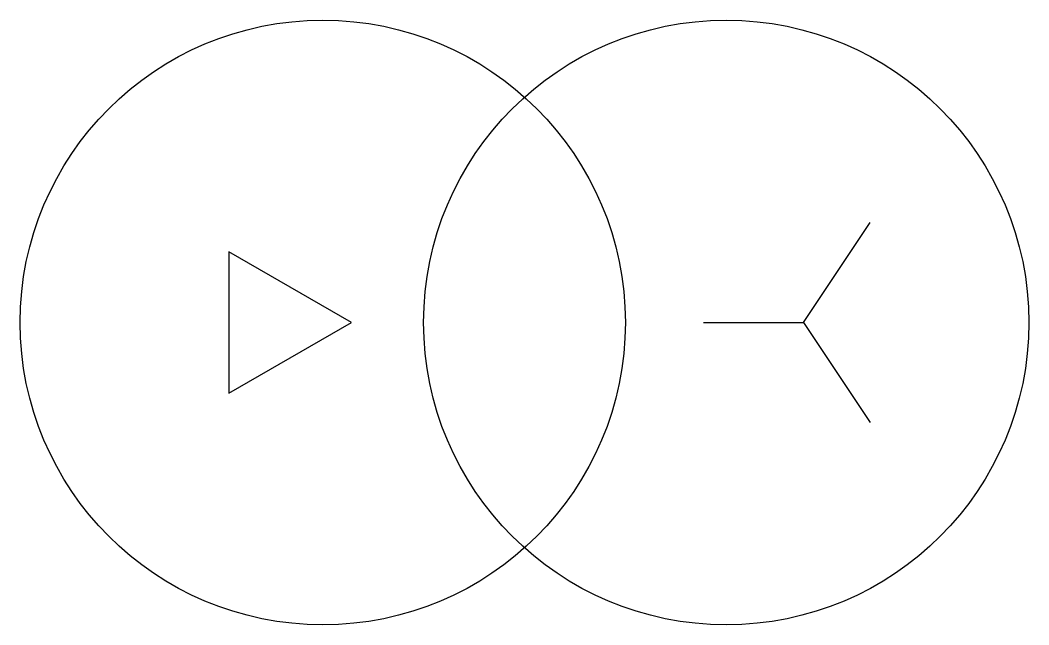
# Model space of a CAD drawing. Header units: millimetres. Extents: x -2929.273 to -2928.44, y 3728.337 to 3728.837.
import ezdxf

# ---------------------------------------------------------------- set-up
doc = ezdxf.new("R2010")
doc.units = ezdxf.units.MM
doc.header["$LTSCALE"] = 10
doc.layers.add('Ele_diagramas', color=2, linetype='Continuous')

msp = doc.modelspace()

# ---------------------------------------------------------------- linework, layer by layer
at = {"layer": 'Ele_diagramas', "color": 2}
for p, q in [((-2928.62626, 3728.58709), (-2928.57122, 3728.6697)), ((-2928.99966, 3728.58709), (-2929.10101, 3728.64561)), ((-2929.10101, 3728.64561), (-2929.10101, 3728.52858)), ((-2929.10101, 3728.52858), (-2928.99966, 3728.58709)), ((-2928.70882, 3728.58709), (-2928.62626, 3728.58709)), ((-2928.70882, 3728.58709), (-2928.62626, 3728.58709)), ((-2928.62626, 3728.58709), (-2928.57122, 3728.50449))]:
    msp.add_line(p, q, dxfattribs=at)
at = {"layer": 'Ele_diagramas', "color": 4}
for centre in [(-2929.02349, 3728.58709), (-2928.69016, 3728.58709)]:
    msp.add_circle(centre, 0.25, dxfattribs=at)

doc.saveas('drawing.dxf')
